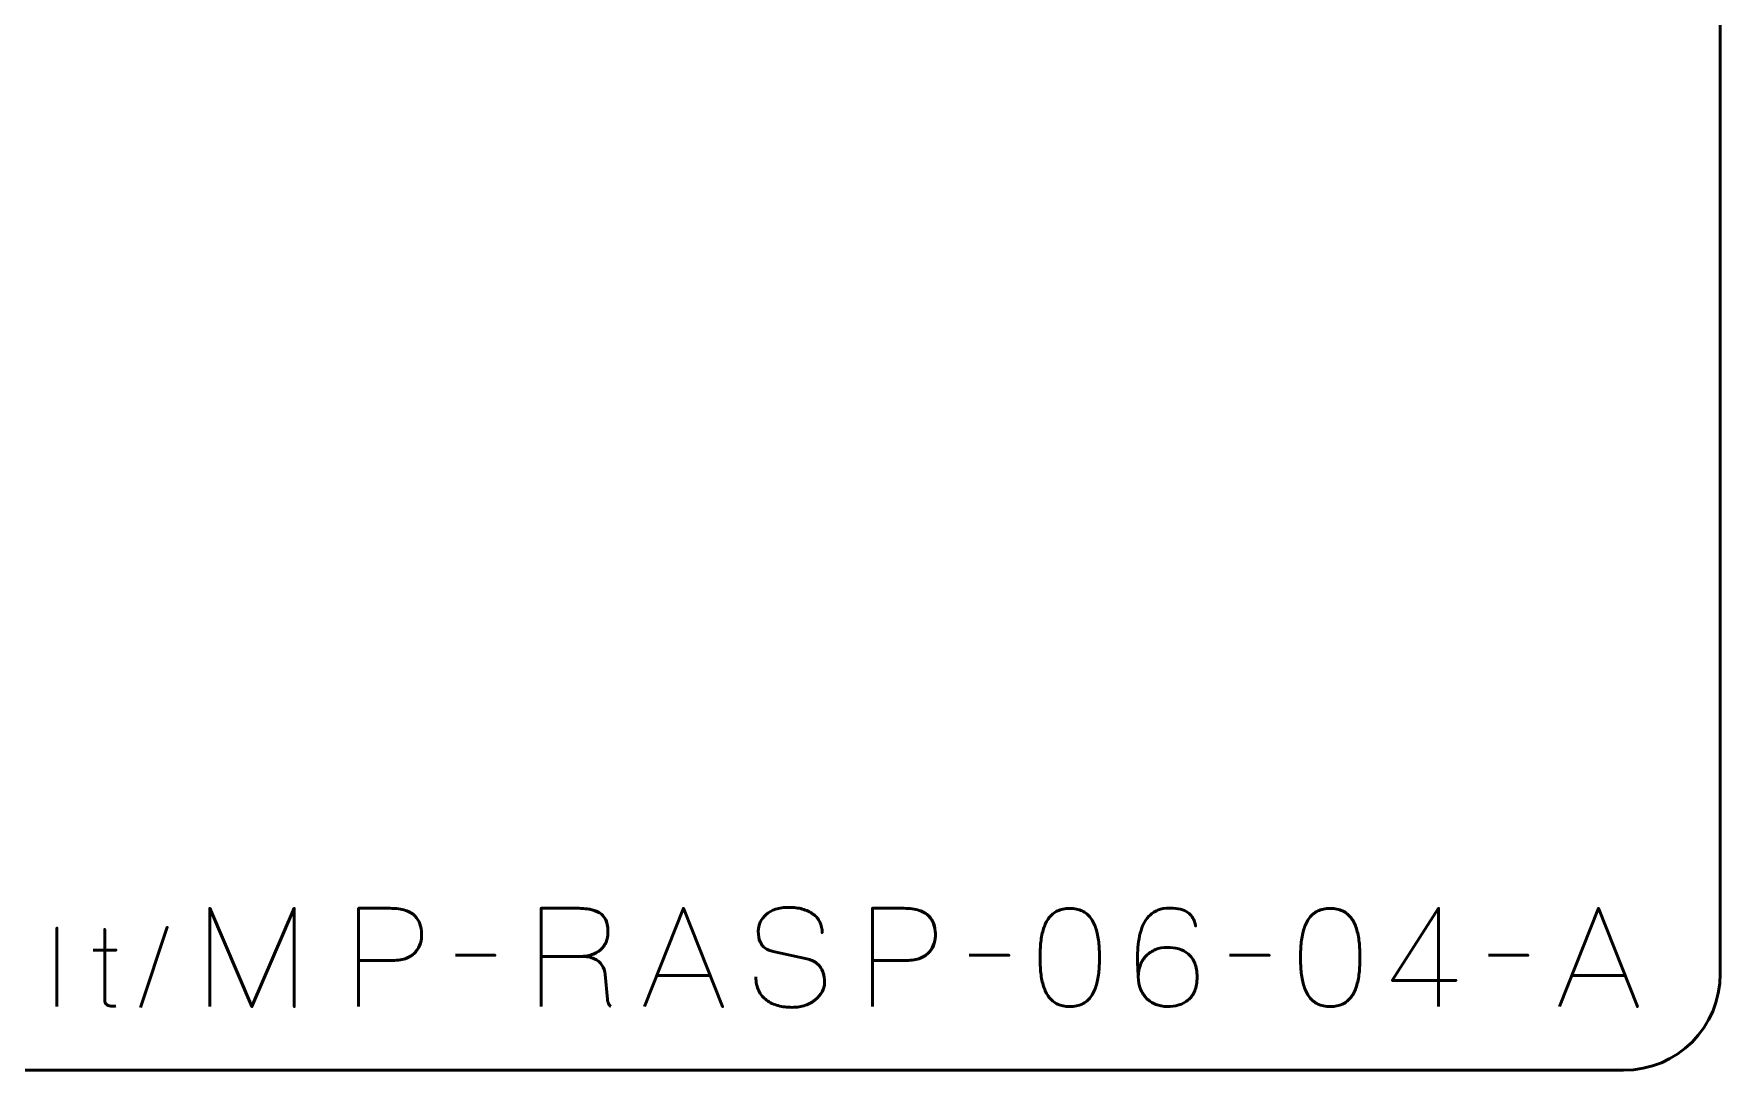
# Model space of a CAD drawing. Header units: centimetres. Extents: x -21 to 0, y -29.7 to 0.
# Drawn here: x -8.73 to 0, y -29.7 to -24.33 of the extents above; entities that cross this region are included whole.
import ezdxf

# ---------------------------------------------------------------- set-up
doc = ezdxf.new("R2010")
doc.units = ezdxf.units.CM
doc.header["$MEASUREMENT"] = 0
doc.layers.add('Layer 1', color=7, linetype='Continuous')

msp = doc.modelspace()

# ---------------------------------------------------------------- linework, layer by layer
at = {"layer": 'Layer 1', "color": 1, "lineweight": 53}
msp.add_open_spline([(-21.00003, -29.19995), (-21.00003, -29.19995), (-21.00003, -5.29992), (-21.00003, -5.29992), (-21.00003, -5.29992), (-21.00003, -5.21709), (-20.93286, -5.14992), (-20.85003, -5.14992), (-20.85003, -5.14992), (-20.7672, -5.14992), (-20.70003, -5.08275), (-20.70003, -4.99992), (-20.70003, -4.99992), (-20.70003, -4.91709), (-20.7672, -4.84992), (-20.85003, -4.84992), (-20.85003, -4.84992), (-20.93286, -4.84992), (-21.00003, -4.78275), (-21.00003, -4.69992), (-21.00003, -4.69992), (-21.00003, -4.61709), (-20.93286, -4.54992), (-20.85003, -4.54992), (-20.85003, -4.54992), (-20.7672, -4.54992), (-20.70003, -4.48275), (-20.70003, -4.39992), (-20.70003, -4.39992), (-20.70003, -4.31709), (-20.7672, -4.24992), (-20.85003, -4.24992), (-20.85003, -4.24992), (-20.93286, -4.24992), (-21.00003, -4.18275), (-21.00003, -4.09992), (-21.00003, -4.09992), (-21.00003, -4.01709), (-20.93286, -3.94992), (-20.85003, -3.94992), (-20.85003, -3.94992), (-20.7672, -3.94992), (-20.70003, -3.88275), (-20.70003, -3.79992), (-20.70003, -3.79992), (-20.70003, -3.71709), (-20.7672, -3.64992), (-20.85003, -3.64992), (-20.85003, -3.64992), (-20.93286, -3.64992), (-21.00003, -3.58275), (-21.00003, -3.49992), (-21.00003, -3.49992), (-21.00003, -3.41709), (-20.93286, -3.34992), (-20.85003, -3.34992), (-20.85003, -3.34992), (-20.7672, -3.34992), (-20.70003, -3.28275), (-20.70003, -3.19992), (-20.70003, -3.19992), (-20.70003, -3.11709), (-20.7672, -3.04992), (-20.85003, -3.04992), (-20.85003, -3.04992), (-20.93286, -3.04992), (-21.00003, -2.98275), (-21.00003, -2.89992), (-21.00003, -2.89992), (-21.00003, -2.81709), (-20.93286, -2.74992), (-20.85003, -2.74992), (-20.85003, -2.74992), (-20.7672, -2.74992), (-20.70003, -2.68275), (-20.70003, -2.59992), (-20.70003, -2.59992), (-20.70003, -2.51709), (-20.7672, -2.44992), (-20.85003, -2.44992), (-20.85003, -2.44992), (-20.93286, -2.44992), (-21.00003, -2.38275), (-21.00003, -2.29992), (-21.00003, -2.29992), (-21.00003, -2.21709), (-20.93286, -2.14992), (-20.85003, -2.14992), (-20.85003, -2.14992), (-20.7672, -2.14992), (-20.70003, -2.08275), (-20.70003, -1.99992), (-20.70003, -1.99992), (-20.70003, -1.91709), (-20.7672, -1.84992), (-20.85003, -1.84992), (-20.85003, -1.84992), (-20.93286, -1.84992), (-21.00003, -1.78275), (-21.00003, -1.69992), (-21.00003, -1.69992), (-21.00003, -1.61709), (-20.93286, -1.54992), (-20.85003, -1.54992), (-20.85003, -1.54992), (-20.7672, -1.54992), (-20.70003, -1.48275), (-20.70003, -1.39992), (-20.70003, -1.39992), (-20.70003, -1.31709), (-20.7672, -1.24992), (-20.85003, -1.24992), (-20.85003, -1.24992), (-20.93286, -1.24992), (-21.00003, -1.18275), (-21.00003, -1.09992), (-21.00003, -1.09992), (-21.00003, -1.09992), (-21.00003, -0.49992), (-21.00003, -0.49992), (-21.00003, -0.49992), (-21.00003, -0.22295), (-20.77694, 0.00004), (-20.49994, 0.00004), (-20.49994, 0.00004), (-20.49994, 0.00004), (-0.50008, 0.00004), (-0.50008, 0.00004), (-0.50008, 0.00004), (-0.22294, 0.00004), (0.00002, -0.22295), (0.00002, -0.49992), (0.00002, -0.49992), (0.00002, -0.49992), (0.00002, -29.19995), (0.00002, -29.19995), (0.00002, -29.19995), (0.00002, -29.47695), (-0.22294, -29.70004), (-0.50008, -29.70004), (-0.50008, -29.70004), (-0.50008, -29.70004), (-20.49994, -29.70004), (-20.49994, -29.70004), (-20.49994, -29.70004), (-20.77694, -29.70004), (-21.00003, -29.47695), (-21.00003, -29.19995)], degree=3, knots=[0, 0, 0, 0, 0.027027, 0.027027, 0.027027, 0.027027, 0.0540541, 0.0540541, 0.0540541, 0.0540541, 0.0810811, 0.0810811, 0.0810811, 0.0810811, 0.1081081, 0.1081081, 0.1081081, 0.1081081, 0.1351351, 0.1351351, 0.1351351, 0.1351351, 0.1621622, 0.1621622, 0.1621622, 0.1621622, 0.1891892, 0.1891892, 0.1891892, 0.1891892, 0.2162162, 0.2162162, 0.2162162, 0.2162162, 0.2432432, 0.2432432, 0.2432432, 0.2432432, 0.2702703, 0.2702703, 0.2702703, 0.2702703, 0.2972973, 0.2972973, 0.2972973, 0.2972973, 0.3243243, 0.3243243, 0.3243243, 0.3243243, 0.3513514, 0.3513514, 0.3513514, 0.3513514, 0.3783784, 0.3783784, 0.3783784, 0.3783784, 0.4054054, 0.4054054, 0.4054054, 0.4054054, 0.4324324, 0.4324324, 0.4324324, 0.4324324, 0.4594595, 0.4594595, 0.4594595, 0.4594595, 0.4864865, 0.4864865, 0.4864865, 0.4864865, 0.5135135, 0.5135135, 0.5135135, 0.5135135, 0.5405405, 0.5405405, 0.5405405, 0.5405405, 0.5675676, 0.5675676, 0.5675676, 0.5675676, 0.5945946, 0.5945946, 0.5945946, 0.5945946, 0.6216216, 0.6216216, 0.6216216, 0.6216216, 0.6486486, 0.6486486, 0.6486486, 0.6486486, 0.6756757, 0.6756757, 0.6756757, 0.6756757, 0.7027027, 0.7027027, 0.7027027, 0.7027027, 0.7297297, 0.7297297, 0.7297297, 0.7297297, 0.7567568, 0.7567568, 0.7567568, 0.7567568, 0.7837838, 0.7837838, 0.7837838, 0.7837838, 0.8108108, 0.8108108, 0.8108108, 0.8108108, 0.8378378, 0.8378378, 0.8378378, 0.8378378, 0.8648649, 0.8648649, 0.8648649, 0.8648649, 0.8918919, 0.8918919, 0.8918919, 0.8918919, 0.9189189, 0.9189189, 0.9189189, 0.9189189, 0.9459459, 0.9459459, 0.9459459, 0.9459459, 0.972973, 0.972973, 0.972973, 0.972973, 1, 1, 1, 1], dxfattribs=at)
at = {"layer": 'Layer 1', "color": 5, "lineweight": 53}
for points, knots in [([(-7.81927, -29.36992), (-7.81927, -29.36992), (-7.81927, -28.86121), (-7.81927, -28.86121), (-7.81927, -28.86121), (-7.81927, -28.86121), (-7.60055, -29.36992), (-7.60055, -29.36992), (-7.60055, -29.36992), (-7.60055, -29.36992), (-7.38112, -28.86121), (-7.38112, -28.86121), (-7.38112, -28.86121), (-7.38112, -28.86121), (-7.38112, -29.36992), (-7.38112, -29.36992), (-7.38112, -29.36992), (-7.38112, -29.36992), (-7.38112, -28.86121), (-7.38112, -28.86121), (-7.38112, -28.86121), (-7.38112, -28.86121), (-7.60055, -29.36992), (-7.60055, -29.36992), (-7.60055, -29.36992), (-7.60055, -29.36992), (-7.81927, -28.86121), (-7.81927, -28.86121), (-7.81927, -28.86121), (-7.81927, -28.86121), (-7.81927, -29.36992), (-7.81927, -29.36992)], [0, 0, 0, 0, 0.125, 0.125, 0.125, 0.125, 0.25, 0.25, 0.25, 0.25, 0.375, 0.375, 0.375, 0.375, 0.5, 0.5, 0.5, 0.5, 0.625, 0.625, 0.625, 0.625, 0.75, 0.75, 0.75, 0.75, 0.875, 0.875, 0.875, 0.875, 1, 1, 1, 1]), ([(-7.04809, -29.36992), (-7.04809, -29.36992), (-7.04809, -28.86121), (-7.04809, -28.86121), (-7.04809, -28.86121), (-7.04809, -28.86121), (-6.88581, -28.86121), (-6.88581, -28.86121), (-6.88581, -28.86121), (-6.85335, -28.86133), (-6.82666, -28.86497), (-6.80561, -28.87203), (-6.80561, -28.87203), (-6.78468, -28.87897), (-6.76822, -28.88861), (-6.75634, -28.90084), (-6.75634, -28.90084), (-6.74446, -28.91295), (-6.736, -28.92683), (-6.73082, -28.94247), (-6.73082, -28.94247), (-6.72577, -28.95811), (-6.72283, -28.97445), (-6.72212, -28.99174), (-6.72212, -28.99174), (-6.7213, -29.00903), (-6.7233, -29.02596), (-6.728, -29.04242), (-6.728, -29.04242), (-6.73282, -29.05889), (-6.74094, -29.07382), (-6.75258, -29.08723), (-6.75258, -29.08723), (-6.7641, -29.10063), (-6.77974, -29.11133), (-6.79938, -29.11921), (-6.79938, -29.11921), (-6.81902, -29.12721), (-6.84336, -29.13121), (-6.8724, -29.13144), (-6.8724, -29.13144), (-6.8724, -29.13144), (-7.04809, -29.13144), (-7.04809, -29.13144), (-7.04809, -29.13144), (-7.04809, -29.13144), (-6.8724, -29.13144), (-6.8724, -29.13144), (-6.8724, -29.13144), (-6.84395, -29.13121), (-6.81984, -29.12721), (-6.80032, -29.11921), (-6.80032, -29.11921), (-6.78068, -29.11133), (-6.76504, -29.10063), (-6.75328, -29.08723), (-6.75328, -29.08723), (-6.74164, -29.07382), (-6.73329, -29.05889), (-6.72835, -29.04242), (-6.72835, -29.04242), (-6.72341, -29.02596), (-6.7213, -29.00903), (-6.72212, -28.99174), (-6.72212, -28.99174), (-6.72283, -28.97445), (-6.72577, -28.95811), (-6.73106, -28.94247), (-6.73106, -28.94247), (-6.73623, -28.92683), (-6.74493, -28.91295), (-6.75681, -28.90084), (-6.75681, -28.90084), (-6.7688, -28.88861), (-6.78527, -28.87897), (-6.8062, -28.87203), (-6.8062, -28.87203), (-6.82725, -28.86497), (-6.85371, -28.86133), (-6.88581, -28.86121), (-6.88581, -28.86121), (-6.88581, -28.86121), (-7.04809, -28.86121), (-7.04809, -28.86121), (-7.04809, -28.86121), (-7.04809, -28.86121), (-7.04809, -29.36992), (-7.04809, -29.36992)], [0, 0, 0, 0, 0.0454545, 0.0454545, 0.0454545, 0.0454545, 0.0909091, 0.0909091, 0.0909091, 0.0909091, 0.1363636, 0.1363636, 0.1363636, 0.1363636, 0.1818182, 0.1818182, 0.1818182, 0.1818182, 0.2272727, 0.2272727, 0.2272727, 0.2272727, 0.2727273, 0.2727273, 0.2727273, 0.2727273, 0.3181818, 0.3181818, 0.3181818, 0.3181818, 0.3636364, 0.3636364, 0.3636364, 0.3636364, 0.4090909, 0.4090909, 0.4090909, 0.4090909, 0.4545455, 0.4545455, 0.4545455, 0.4545455, 0.5, 0.5, 0.5, 0.5, 0.5454545, 0.5454545, 0.5454545, 0.5454545, 0.5909091, 0.5909091, 0.5909091, 0.5909091, 0.6363636, 0.6363636, 0.6363636, 0.6363636, 0.6818182, 0.6818182, 0.6818182, 0.6818182, 0.7272727, 0.7272727, 0.7272727, 0.7272727, 0.7727273, 0.7727273, 0.7727273, 0.7727273, 0.8181818, 0.8181818, 0.8181818, 0.8181818, 0.8636364, 0.8636364, 0.8636364, 0.8636364, 0.9090909, 0.9090909, 0.9090909, 0.9090909, 0.9545455, 0.9545455, 0.9545455, 0.9545455, 1, 1, 1, 1]), ([(-6.10405, -29.36992), (-6.10405, -29.36992), (-6.10405, -28.86121), (-6.10405, -28.86121), (-6.10405, -28.86121), (-6.10405, -28.86121), (-5.91849, -28.86121), (-5.91849, -28.86121), (-5.91849, -28.86121), (-5.89262, -28.86121), (-5.87051, -28.86298), (-5.85228, -28.86639), (-5.85228, -28.86639), (-5.83394, -28.8698), (-5.81877, -28.87473), (-5.80677, -28.8812), (-5.80677, -28.8812), (-5.79478, -28.88767), (-5.78537, -28.89555), (-5.77843, -28.90484), (-5.77843, -28.90484), (-5.77138, -28.91401), (-5.76644, -28.92448), (-5.76326, -28.93612), (-5.76326, -28.93612), (-5.76009, -28.94776), (-5.75821, -28.96034), (-5.75762, -28.9741), (-5.75762, -28.9741), (-5.7568, -28.99139), (-5.75868, -29.00809), (-5.76315, -29.0242), (-5.76315, -29.0242), (-5.76773, -29.04042), (-5.77561, -29.05489), (-5.78678, -29.06782), (-5.78678, -29.06782), (-5.79807, -29.08076), (-5.81324, -29.09099), (-5.83253, -29.09863), (-5.83253, -29.09863), (-5.85181, -29.10616), (-5.87568, -29.11016), (-5.90438, -29.11027), (-5.90438, -29.11027), (-5.90438, -29.11027), (-6.10405, -29.11027), (-6.10405, -29.11027), (-6.10405, -29.11027), (-6.10405, -29.11027), (-5.90438, -29.11027), (-5.90438, -29.11027), (-5.90438, -29.11027), (-5.87627, -29.11016), (-5.85263, -29.10616), (-5.83347, -29.09863), (-5.83347, -29.09863), (-5.8143, -29.09099), (-5.79901, -29.08076), (-5.78761, -29.06782), (-5.78761, -29.06782), (-5.7762, -29.05489), (-5.7682, -29.04042), (-5.7635, -29.0242), (-5.7635, -29.0242), (-5.7588, -29.00809), (-5.7568, -28.99139), (-5.75762, -28.9741), (-5.75762, -28.9741), (-5.75832, -28.95693), (-5.76126, -28.94141), (-5.76644, -28.92753), (-5.76644, -28.92753), (-5.7715, -28.91378), (-5.77996, -28.9019), (-5.79172, -28.89202), (-5.79172, -28.89202), (-5.80348, -28.88214), (-5.81971, -28.8745), (-5.84029, -28.86921), (-5.84029, -28.86921), (-5.86087, -28.86392), (-5.88697, -28.86121), (-5.91849, -28.86121), (-5.91849, -28.86121), (-5.91849, -28.86121), (-6.10405, -28.86121), (-6.10405, -28.86121), (-6.10405, -28.86121), (-6.10405, -28.86121), (-6.10405, -29.36992), (-6.10405, -29.36992)], [0, 0, 0, 0, 0.0434783, 0.0434783, 0.0434783, 0.0434783, 0.0869565, 0.0869565, 0.0869565, 0.0869565, 0.1304348, 0.1304348, 0.1304348, 0.1304348, 0.173913, 0.173913, 0.173913, 0.173913, 0.2173913, 0.2173913, 0.2173913, 0.2173913, 0.2608696, 0.2608696, 0.2608696, 0.2608696, 0.3043478, 0.3043478, 0.3043478, 0.3043478, 0.3478261, 0.3478261, 0.3478261, 0.3478261, 0.3913043, 0.3913043, 0.3913043, 0.3913043, 0.4347826, 0.4347826, 0.4347826, 0.4347826, 0.4782609, 0.4782609, 0.4782609, 0.4782609, 0.5217391, 0.5217391, 0.5217391, 0.5217391, 0.5652174, 0.5652174, 0.5652174, 0.5652174, 0.6086957, 0.6086957, 0.6086957, 0.6086957, 0.6521739, 0.6521739, 0.6521739, 0.6521739, 0.6956522, 0.6956522, 0.6956522, 0.6956522, 0.7391304, 0.7391304, 0.7391304, 0.7391304, 0.7826087, 0.7826087, 0.7826087, 0.7826087, 0.826087, 0.826087, 0.826087, 0.826087, 0.8695652, 0.8695652, 0.8695652, 0.8695652, 0.9130435, 0.9130435, 0.9130435, 0.9130435, 0.9565217, 0.9565217, 0.9565217, 0.9565217, 1, 1, 1, 1]), ([(-5.56853, -29.36992), (-5.56853, -29.36992), (-5.36674, -28.86121), (-5.36674, -28.86121), (-5.36674, -28.86121), (-5.36674, -28.86121), (-5.16424, -29.36992), (-5.16424, -29.36992), (-5.16424, -29.36992), (-5.16424, -29.36992), (-5.36674, -28.86121), (-5.36674, -28.86121), (-5.36674, -28.86121), (-5.36674, -28.86121), (-5.56853, -29.36992), (-5.56853, -29.36992)], [0, 0, 0, 0, 0.25, 0.25, 0.25, 0.25, 0.5, 0.5, 0.5, 0.5, 0.75, 0.75, 0.75, 0.75, 1, 1, 1, 1]), ([(-4.99209, -29.21611), (-4.99185, -29.24421), (-4.98692, -29.26832), (-4.97704, -29.28843), (-4.97704, -29.28843), (-4.96728, -29.30842), (-4.95364, -29.32476), (-4.93647, -29.33746), (-4.93647, -29.33746), (-4.91918, -29.35005), (-4.89931, -29.35934), (-4.87685, -29.36533), (-4.87685, -29.36533), (-4.85451, -29.37121), (-4.83052, -29.37415), (-4.80512, -29.37415), (-4.80512, -29.37415), (-4.77948, -29.37404), (-4.75643, -29.37027), (-4.73585, -29.3631), (-4.73585, -29.3631), (-4.71539, -29.35593), (-4.69787, -29.34628), (-4.68317, -29.33417), (-4.68317, -29.33417), (-4.66859, -29.32206), (-4.6573, -29.30854), (-4.6493, -29.29348), (-4.6493, -29.29348), (-4.64131, -29.27843), (-4.63708, -29.26303), (-4.63649, -29.24715), (-4.63649, -29.24715), (-4.63578, -29.22634), (-4.63884, -29.20729), (-4.64554, -29.19012), (-4.64554, -29.19012), (-4.65224, -29.17295), (-4.66259, -29.1586), (-4.67659, -29.14685), (-4.67659, -29.14685), (-4.69046, -29.13509), (-4.70798, -29.12685), (-4.72892, -29.12227), (-4.72892, -29.12227), (-4.72892, -29.12227), (-4.90178, -29.08487), (-4.90178, -29.08487), (-4.90178, -29.08487), (-4.91801, -29.08146), (-4.932, -29.0757), (-4.94352, -29.06771), (-4.94352, -29.06771), (-4.95505, -29.05959), (-4.96398, -29.04842), (-4.9701, -29.03407), (-4.9701, -29.03407), (-4.97621, -29.01984), (-4.97939, -29.00174), (-4.97939, -28.97975), (-4.97939, -28.97975), (-4.97939, -28.96305), (-4.97598, -28.94729), (-4.96904, -28.93247), (-4.96904, -28.93247), (-4.96222, -28.91766), (-4.95211, -28.9046), (-4.93882, -28.89308), (-4.93882, -28.89308), (-4.92553, -28.88167), (-4.90907, -28.87274), (-4.88955, -28.86627), (-4.88955, -28.86627), (-4.86991, -28.85968), (-4.84745, -28.85639), (-4.82205, -28.85627), (-4.82205, -28.85627), (-4.79653, -28.85627), (-4.77313, -28.85921), (-4.75173, -28.86509), (-4.75173, -28.86509), (-4.73044, -28.87097), (-4.71198, -28.87944), (-4.69646, -28.89073), (-4.69646, -28.89073), (-4.68094, -28.90202), (-4.66894, -28.91589), (-4.66071, -28.93212), (-4.66071, -28.93212), (-4.65248, -28.94847), (-4.6486, -28.96716), (-4.64919, -28.98821), (-4.64919, -28.98821), (-4.6486, -28.96716), (-4.65248, -28.94847), (-4.66071, -28.93212), (-4.66071, -28.93212), (-4.66894, -28.91589), (-4.68094, -28.90202), (-4.69646, -28.89073), (-4.69646, -28.89073), (-4.71198, -28.87944), (-4.73044, -28.87097), (-4.75173, -28.86509), (-4.75173, -28.86509), (-4.77313, -28.85921), (-4.79653, -28.85627), (-4.82205, -28.85627), (-4.82205, -28.85627), (-4.84745, -28.85639), (-4.86991, -28.85968), (-4.88955, -28.86627), (-4.88955, -28.86627), (-4.90907, -28.87274), (-4.92553, -28.88167), (-4.93882, -28.89308), (-4.93882, -28.89308), (-4.95211, -28.9046), (-4.96222, -28.91766), (-4.96904, -28.93247), (-4.96904, -28.93247), (-4.97598, -28.94729), (-4.97939, -28.96305), (-4.97939, -28.97975), (-4.97939, -28.97975), (-4.97939, -29.00174), (-4.97633, -29.01984), (-4.97045, -29.03396), (-4.97045, -29.03396), (-4.96446, -29.04818), (-4.95564, -29.05924), (-4.94411, -29.06735), (-4.94411, -29.06735), (-4.93259, -29.07535), (-4.91848, -29.08123), (-4.90178, -29.08487), (-4.90178, -29.08487), (-4.90178, -29.08487), (-4.72892, -29.12227), (-4.72892, -29.12227), (-4.72892, -29.12227), (-4.70751, -29.12685), (-4.68987, -29.13509), (-4.676, -29.14685), (-4.676, -29.14685), (-4.66201, -29.1586), (-4.65177, -29.17295), (-4.64519, -29.19012), (-4.64519, -29.19012), (-4.63872, -29.20729), (-4.63578, -29.22634), (-4.63649, -29.24715), (-4.63649, -29.24715), (-4.63708, -29.26303), (-4.64131, -29.27843), (-4.6493, -29.29348), (-4.6493, -29.29348), (-4.6573, -29.30854), (-4.66859, -29.32206), (-4.68317, -29.33417), (-4.68317, -29.33417), (-4.69787, -29.34628), (-4.71539, -29.35593), (-4.73585, -29.3631), (-4.73585, -29.3631), (-4.75643, -29.37027), (-4.77948, -29.37404), (-4.80512, -29.37415), (-4.80512, -29.37415), (-4.83052, -29.37415), (-4.85451, -29.37121), (-4.87685, -29.36533), (-4.87685, -29.36533), (-4.89931, -29.35934), (-4.91918, -29.35005), (-4.93647, -29.33746), (-4.93647, -29.33746), (-4.95364, -29.32476), (-4.96728, -29.30842), (-4.97704, -29.28843), (-4.97704, -29.28843), (-4.98692, -29.26832), (-4.99185, -29.24421), (-4.99209, -29.21611)], [0, 0, 0, 0, 0.0217391, 0.0217391, 0.0217391, 0.0217391, 0.0434783, 0.0434783, 0.0434783, 0.0434783, 0.0652174, 0.0652174, 0.0652174, 0.0652174, 0.0869565, 0.0869565, 0.0869565, 0.0869565, 0.1086957, 0.1086957, 0.1086957, 0.1086957, 0.1304348, 0.1304348, 0.1304348, 0.1304348, 0.1521739, 0.1521739, 0.1521739, 0.1521739, 0.173913, 0.173913, 0.173913, 0.173913, 0.1956522, 0.1956522, 0.1956522, 0.1956522, 0.2173913, 0.2173913, 0.2173913, 0.2173913, 0.2391304, 0.2391304, 0.2391304, 0.2391304, 0.2608696, 0.2608696, 0.2608696, 0.2608696, 0.2826087, 0.2826087, 0.2826087, 0.2826087, 0.3043478, 0.3043478, 0.3043478, 0.3043478, 0.326087, 0.326087, 0.326087, 0.326087, 0.3478261, 0.3478261, 0.3478261, 0.3478261, 0.3695652, 0.3695652, 0.3695652, 0.3695652, 0.3913043, 0.3913043, 0.3913043, 0.3913043, 0.4130435, 0.4130435, 0.4130435, 0.4130435, 0.4347826, 0.4347826, 0.4347826, 0.4347826, 0.4565217, 0.4565217, 0.4565217, 0.4565217, 0.4782609, 0.4782609, 0.4782609, 0.4782609, 0.5, 0.5, 0.5, 0.5, 0.5217391, 0.5217391, 0.5217391, 0.5217391, 0.5434783, 0.5434783, 0.5434783, 0.5434783, 0.5652174, 0.5652174, 0.5652174, 0.5652174, 0.5869565, 0.5869565, 0.5869565, 0.5869565, 0.6086957, 0.6086957, 0.6086957, 0.6086957, 0.6304348, 0.6304348, 0.6304348, 0.6304348, 0.6521739, 0.6521739, 0.6521739, 0.6521739, 0.673913, 0.673913, 0.673913, 0.673913, 0.6956522, 0.6956522, 0.6956522, 0.6956522, 0.7173913, 0.7173913, 0.7173913, 0.7173913, 0.7391304, 0.7391304, 0.7391304, 0.7391304, 0.7608696, 0.7608696, 0.7608696, 0.7608696, 0.7826087, 0.7826087, 0.7826087, 0.7826087, 0.8043478, 0.8043478, 0.8043478, 0.8043478, 0.826087, 0.826087, 0.826087, 0.826087, 0.8478261, 0.8478261, 0.8478261, 0.8478261, 0.8695652, 0.8695652, 0.8695652, 0.8695652, 0.8913043, 0.8913043, 0.8913043, 0.8913043, 0.9130435, 0.9130435, 0.9130435, 0.9130435, 0.9347826, 0.9347826, 0.9347826, 0.9347826, 0.9565217, 0.9565217, 0.9565217, 0.9565217, 0.9782609, 0.9782609, 0.9782609, 0.9782609, 1, 1, 1, 1]), ([(-4.38884, -29.36992), (-4.38884, -29.36992), (-4.38884, -28.86121), (-4.38884, -28.86121), (-4.38884, -28.86121), (-4.38884, -28.86121), (-4.22656, -28.86121), (-4.22656, -28.86121), (-4.22656, -28.86121), (-4.1941, -28.86133), (-4.16741, -28.86497), (-4.14636, -28.87203), (-4.14636, -28.87203), (-4.12543, -28.87897), (-4.10897, -28.88861), (-4.09709, -28.90084), (-4.09709, -28.90084), (-4.08521, -28.91295), (-4.07675, -28.92683), (-4.07157, -28.94247), (-4.07157, -28.94247), (-4.06652, -28.95811), (-4.06358, -28.97445), (-4.06287, -28.99174), (-4.06287, -28.99174), (-4.06205, -29.00903), (-4.06405, -29.02596), (-4.06875, -29.04242), (-4.06875, -29.04242), (-4.07357, -29.05889), (-4.08169, -29.07382), (-4.09333, -29.08723), (-4.09333, -29.08723), (-4.10485, -29.10063), (-4.12049, -29.11133), (-4.14013, -29.11921), (-4.14013, -29.11921), (-4.15977, -29.12721), (-4.18411, -29.13121), (-4.21315, -29.13144), (-4.21315, -29.13144), (-4.21315, -29.13144), (-4.38884, -29.13144), (-4.38884, -29.13144), (-4.38884, -29.13144), (-4.38884, -29.13144), (-4.21315, -29.13144), (-4.21315, -29.13144), (-4.21315, -29.13144), (-4.1847, -29.13121), (-4.16059, -29.12721), (-4.14107, -29.11921), (-4.14107, -29.11921), (-4.12143, -29.11133), (-4.10579, -29.10063), (-4.09403, -29.08723), (-4.09403, -29.08723), (-4.08239, -29.07382), (-4.07404, -29.05889), (-4.0691, -29.04242), (-4.0691, -29.04242), (-4.06416, -29.02596), (-4.06205, -29.00903), (-4.06287, -28.99174), (-4.06287, -28.99174), (-4.06358, -28.97445), (-4.06652, -28.95811), (-4.07181, -28.94247), (-4.07181, -28.94247), (-4.07698, -28.92683), (-4.08568, -28.91295), (-4.09756, -28.90084), (-4.09756, -28.90084), (-4.10955, -28.88861), (-4.12602, -28.87897), (-4.14695, -28.87203), (-4.14695, -28.87203), (-4.168, -28.86497), (-4.19446, -28.86133), (-4.22656, -28.86121), (-4.22656, -28.86121), (-4.22656, -28.86121), (-4.38884, -28.86121), (-4.38884, -28.86121), (-4.38884, -28.86121), (-4.38884, -28.86121), (-4.38884, -29.36992), (-4.38884, -29.36992)], [0, 0, 0, 0, 0.0454545, 0.0454545, 0.0454545, 0.0454545, 0.0909091, 0.0909091, 0.0909091, 0.0909091, 0.1363636, 0.1363636, 0.1363636, 0.1363636, 0.1818182, 0.1818182, 0.1818182, 0.1818182, 0.2272727, 0.2272727, 0.2272727, 0.2272727, 0.2727273, 0.2727273, 0.2727273, 0.2727273, 0.3181818, 0.3181818, 0.3181818, 0.3181818, 0.3636364, 0.3636364, 0.3636364, 0.3636364, 0.4090909, 0.4090909, 0.4090909, 0.4090909, 0.4545455, 0.4545455, 0.4545455, 0.4545455, 0.5, 0.5, 0.5, 0.5, 0.5454545, 0.5454545, 0.5454545, 0.5454545, 0.5909091, 0.5909091, 0.5909091, 0.5909091, 0.6363636, 0.6363636, 0.6363636, 0.6363636, 0.6818182, 0.6818182, 0.6818182, 0.6818182, 0.7272727, 0.7272727, 0.7272727, 0.7272727, 0.7727273, 0.7727273, 0.7727273, 0.7727273, 0.8181818, 0.8181818, 0.8181818, 0.8181818, 0.8636364, 0.8636364, 0.8636364, 0.8636364, 0.9090909, 0.9090909, 0.9090909, 0.9090909, 0.9545455, 0.9545455, 0.9545455, 0.9545455, 1, 1, 1, 1]), ([(-3.36719, -29.36992), (-3.34249, -29.3698), (-3.32121, -29.36545), (-3.30345, -29.35698), (-3.30345, -29.35698), (-3.28581, -29.34852), (-3.27111, -29.33641), (-3.25935, -29.321), (-3.25935, -29.321), (-3.24771, -29.30548), (-3.23854, -29.28713), (-3.23172, -29.26597), (-3.23172, -29.26597), (-3.22502, -29.2448), (-3.2202, -29.22163), (-3.21749, -29.19623), (-3.21749, -29.19623), (-3.21467, -29.17083), (-3.21326, -29.14414), (-3.21338, -29.11592), (-3.21338, -29.11592), (-3.21326, -29.08781), (-3.21467, -29.06112), (-3.21749, -29.03584), (-3.21749, -29.03584), (-3.2202, -29.01055), (-3.22502, -28.98727), (-3.23172, -28.9661), (-3.23172, -28.9661), (-3.23854, -28.94506), (-3.24771, -28.92671), (-3.25935, -28.91107), (-3.25935, -28.91107), (-3.27111, -28.89555), (-3.28581, -28.88344), (-3.30345, -28.87497), (-3.30345, -28.87497), (-3.32121, -28.86639), (-3.34249, -28.86203), (-3.36719, -28.86192), (-3.36719, -28.86192), (-3.39188, -28.86203), (-3.41317, -28.86639), (-3.43092, -28.87497), (-3.43092, -28.87497), (-3.44856, -28.88344), (-3.46326, -28.89555), (-3.47502, -28.91107), (-3.47502, -28.91107), (-3.48666, -28.92671), (-3.49583, -28.94506), (-3.50265, -28.9661), (-3.50265, -28.9661), (-3.50936, -28.98727), (-3.51418, -29.01055), (-3.51688, -29.03584), (-3.51688, -29.03584), (-3.51971, -29.06112), (-3.52112, -29.08781), (-3.521, -29.11592), (-3.521, -29.11592), (-3.52112, -29.14414), (-3.51971, -29.17083), (-3.51688, -29.19623), (-3.51688, -29.19623), (-3.51418, -29.22163), (-3.50936, -29.2448), (-3.50265, -29.26597), (-3.50265, -29.26597), (-3.49583, -29.28713), (-3.48666, -29.30548), (-3.47502, -29.321), (-3.47502, -29.321), (-3.46326, -29.33641), (-3.44856, -29.34852), (-3.43092, -29.35698), (-3.43092, -29.35698), (-3.41317, -29.36545), (-3.39188, -29.3698), (-3.36719, -29.36992)], [0, 0, 0, 0, 0.05, 0.05, 0.05, 0.05, 0.1, 0.1, 0.1, 0.1, 0.15, 0.15, 0.15, 0.15, 0.2, 0.2, 0.2, 0.2, 0.25, 0.25, 0.25, 0.25, 0.3, 0.3, 0.3, 0.3, 0.35, 0.35, 0.35, 0.35, 0.4, 0.4, 0.4, 0.4, 0.45, 0.45, 0.45, 0.45, 0.5, 0.5, 0.5, 0.5, 0.55, 0.55, 0.55, 0.55, 0.6, 0.6, 0.6, 0.6, 0.65, 0.65, 0.65, 0.65, 0.7, 0.7, 0.7, 0.7, 0.75, 0.75, 0.75, 0.75, 0.8, 0.8, 0.8, 0.8, 0.85, 0.85, 0.85, 0.85, 0.9, 0.9, 0.9, 0.9, 0.95, 0.95, 0.95, 0.95, 1, 1, 1, 1]), ([(-3.36719, -29.36992), (-3.34249, -29.3698), (-3.32121, -29.36545), (-3.30345, -29.35698), (-3.30345, -29.35698), (-3.28581, -29.34852), (-3.27111, -29.33641), (-3.25935, -29.321), (-3.25935, -29.321), (-3.24771, -29.30548), (-3.23854, -29.28713), (-3.23172, -29.26597), (-3.23172, -29.26597), (-3.22502, -29.2448), (-3.2202, -29.22163), (-3.21749, -29.19623), (-3.21749, -29.19623), (-3.21467, -29.17083), (-3.21326, -29.14414), (-3.21338, -29.11592), (-3.21338, -29.11592), (-3.21326, -29.08781), (-3.21467, -29.06112), (-3.21749, -29.03584), (-3.21749, -29.03584), (-3.2202, -29.01055), (-3.22502, -28.98727), (-3.23172, -28.9661), (-3.23172, -28.9661), (-3.23854, -28.94506), (-3.24771, -28.92671), (-3.25935, -28.91107), (-3.25935, -28.91107), (-3.27111, -28.89555), (-3.28581, -28.88344), (-3.30345, -28.87497), (-3.30345, -28.87497), (-3.32121, -28.86639), (-3.34249, -28.86203), (-3.36719, -28.86192), (-3.36719, -28.86192), (-3.39188, -28.86203), (-3.41317, -28.86639), (-3.43092, -28.87497), (-3.43092, -28.87497), (-3.44856, -28.88344), (-3.46326, -28.89555), (-3.47502, -28.91107), (-3.47502, -28.91107), (-3.48666, -28.92671), (-3.49583, -28.94506), (-3.50265, -28.9661), (-3.50265, -28.9661), (-3.50936, -28.98727), (-3.51418, -29.01055), (-3.51688, -29.03584), (-3.51688, -29.03584), (-3.51971, -29.06112), (-3.52112, -29.08781), (-3.521, -29.11592), (-3.521, -29.11592), (-3.52112, -29.14414), (-3.51971, -29.17083), (-3.51688, -29.19623), (-3.51688, -29.19623), (-3.51418, -29.22163), (-3.50936, -29.2448), (-3.50265, -29.26597), (-3.50265, -29.26597), (-3.49583, -29.28713), (-3.48666, -29.30548), (-3.47502, -29.321), (-3.47502, -29.321), (-3.46326, -29.33641), (-3.44856, -29.34852), (-3.43092, -29.35698), (-3.43092, -29.35698), (-3.41317, -29.36545), (-3.39188, -29.3698), (-3.36719, -29.36992)], [0, 0, 0, 0, 0.05, 0.05, 0.05, 0.05, 0.1, 0.1, 0.1, 0.1, 0.15, 0.15, 0.15, 0.15, 0.2, 0.2, 0.2, 0.2, 0.25, 0.25, 0.25, 0.25, 0.3, 0.3, 0.3, 0.3, 0.35, 0.35, 0.35, 0.35, 0.4, 0.4, 0.4, 0.4, 0.45, 0.45, 0.45, 0.45, 0.5, 0.5, 0.5, 0.5, 0.55, 0.55, 0.55, 0.55, 0.6, 0.6, 0.6, 0.6, 0.65, 0.65, 0.65, 0.65, 0.7, 0.7, 0.7, 0.7, 0.75, 0.75, 0.75, 0.75, 0.8, 0.8, 0.8, 0.8, 0.85, 0.85, 0.85, 0.85, 0.9, 0.9, 0.9, 0.9, 0.95, 0.95, 0.95, 0.95, 1, 1, 1, 1]), ([(-3.013, -29.21681), (-3.01288, -29.19377), (-3.00912, -29.17295), (-3.00159, -29.15414), (-3.00159, -29.15414), (-2.99418, -29.13544), (-2.98372, -29.11933), (-2.97019, -29.10581), (-2.97019, -29.10581), (-2.95679, -29.0924), (-2.94091, -29.08205), (-2.9228, -29.07476), (-2.9228, -29.07476), (-2.90469, -29.06747), (-2.88482, -29.06382), (-2.86342, -29.06371), (-2.86342, -29.06371), (-2.8419, -29.06359), (-2.82179, -29.06629), (-2.80309, -29.0717), (-2.80309, -29.0717), (-2.7844, -29.077), (-2.76805, -29.0857), (-2.75382, -29.09769), (-2.75382, -29.09769), (-2.73959, -29.10957), (-2.72842, -29.12533), (-2.72043, -29.14496), (-2.72043, -29.14496), (-2.71243, -29.1646), (-2.70831, -29.18847), (-2.7082, -29.21681), (-2.7082, -29.21681), (-2.70831, -29.24515), (-2.71243, -29.26902), (-2.72043, -29.28866), (-2.72043, -29.28866), (-2.72842, -29.3083), (-2.73959, -29.32406), (-2.75382, -29.33594), (-2.75382, -29.33594), (-2.76805, -29.34793), (-2.7844, -29.35663), (-2.80309, -29.36192), (-2.80309, -29.36192), (-2.82179, -29.36733), (-2.8419, -29.37004), (-2.86342, -29.36992), (-2.86342, -29.36992), (-2.88482, -29.3698), (-2.90446, -29.36616), (-2.92245, -29.35887), (-2.92245, -29.35887), (-2.94033, -29.35158), (-2.95585, -29.34123), (-2.96914, -29.3277), (-2.96914, -29.3277), (-2.98242, -29.3143), (-2.99289, -29.29819), (-3.00042, -29.27937), (-3.00042, -29.27937), (-3.00806, -29.26068), (-3.01218, -29.23986), (-3.013, -29.21681), (-3.013, -29.21681), (-3.01347, -29.20517), (-3.01406, -29.1913), (-3.01488, -29.17519), (-3.01488, -29.17519), (-3.0157, -29.15896), (-3.01617, -29.14132), (-3.01629, -29.12239), (-3.01629, -29.12239), (-3.01641, -29.10334), (-3.01582, -29.0837), (-3.01429, -29.06359), (-3.01429, -29.06359), (-3.01288, -29.04336), (-3.01006, -29.02349), (-3.00594, -29.00385), (-3.00594, -29.00385), (-3.00183, -28.98433), (-2.99595, -28.96587), (-2.98819, -28.94858), (-2.98819, -28.94858), (-2.98042, -28.9313), (-2.97043, -28.91601), (-2.95808, -28.90272), (-2.95808, -28.90272), (-2.94562, -28.88943), (-2.93045, -28.87897), (-2.91246, -28.87132), (-2.91246, -28.87132), (-2.89446, -28.8638), (-2.87318, -28.85992), (-2.8486, -28.8598), (-2.8486, -28.8598), (-2.8272, -28.85992), (-2.80909, -28.86203), (-2.79404, -28.86615), (-2.79404, -28.86615), (-2.77899, -28.87027), (-2.76664, -28.87579), (-2.75676, -28.88261), (-2.75676, -28.88261), (-2.747, -28.88955), (-2.73924, -28.89708), (-2.7336, -28.90543), (-2.7336, -28.90543), (-2.72795, -28.91366), (-2.72372, -28.92201), (-2.72113, -28.93036), (-2.72113, -28.93036), (-2.71843, -28.93871), (-2.71666, -28.94647), (-2.71596, -28.95364), (-2.71596, -28.95364), (-2.71666, -28.94647), (-2.71843, -28.93871), (-2.72113, -28.93036), (-2.72113, -28.93036), (-2.72372, -28.92201), (-2.72795, -28.91366), (-2.7336, -28.90543), (-2.7336, -28.90543), (-2.73924, -28.89708), (-2.747, -28.88955), (-2.75676, -28.88261), (-2.75676, -28.88261), (-2.76664, -28.87579), (-2.77899, -28.87027), (-2.79404, -28.86615), (-2.79404, -28.86615), (-2.80909, -28.86203), (-2.8272, -28.85992), (-2.8486, -28.8598), (-2.8486, -28.8598), (-2.87318, -28.85992), (-2.89446, -28.8638), (-2.91246, -28.87132), (-2.91246, -28.87132), (-2.93045, -28.87897), (-2.94562, -28.88943), (-2.95808, -28.90272), (-2.95808, -28.90272), (-2.97043, -28.91601), (-2.98042, -28.9313), (-2.98819, -28.94858), (-2.98819, -28.94858), (-2.99595, -28.96587), (-3.00183, -28.98433), (-3.00594, -29.00385), (-3.00594, -29.00385), (-3.01006, -29.02349), (-3.01288, -29.04336), (-3.01429, -29.06359), (-3.01429, -29.06359), (-3.01582, -29.0837), (-3.01641, -29.10334), (-3.01629, -29.12239), (-3.01629, -29.12239), (-3.01617, -29.14132), (-3.0157, -29.15896), (-3.01488, -29.17519), (-3.01488, -29.17519), (-3.01406, -29.1913), (-3.01347, -29.20517), (-3.013, -29.21681), (-3.013, -29.21681), (-3.01218, -29.23986), (-3.00806, -29.26068), (-3.00042, -29.27937), (-3.00042, -29.27937), (-2.99289, -29.29819), (-2.98242, -29.3143), (-2.96914, -29.3277), (-2.96914, -29.3277), (-2.95585, -29.34123), (-2.94033, -29.35158), (-2.92245, -29.35887), (-2.92245, -29.35887), (-2.90446, -29.36616), (-2.88482, -29.3698), (-2.86342, -29.36992), (-2.86342, -29.36992), (-2.8419, -29.37004), (-2.82179, -29.36733), (-2.80309, -29.36192), (-2.80309, -29.36192), (-2.7844, -29.35663), (-2.76805, -29.34793), (-2.75382, -29.33594), (-2.75382, -29.33594), (-2.73959, -29.32406), (-2.72842, -29.3083), (-2.72043, -29.28866), (-2.72043, -29.28866), (-2.71243, -29.26902), (-2.70831, -29.24515), (-2.7082, -29.21681), (-2.7082, -29.21681), (-2.70831, -29.18847), (-2.71243, -29.1646), (-2.72043, -29.14496), (-2.72043, -29.14496), (-2.72842, -29.12533), (-2.73959, -29.10957), (-2.75382, -29.09769), (-2.75382, -29.09769), (-2.76805, -29.0857), (-2.7844, -29.077), (-2.80309, -29.0717), (-2.80309, -29.0717), (-2.82179, -29.06629), (-2.8419, -29.06359), (-2.86342, -29.06371), (-2.86342, -29.06371), (-2.88482, -29.06382), (-2.90469, -29.06747), (-2.9228, -29.07476), (-2.9228, -29.07476), (-2.94091, -29.08205), (-2.95679, -29.0924), (-2.97019, -29.10581), (-2.97019, -29.10581), (-2.98372, -29.11933), (-2.99418, -29.13544), (-3.00159, -29.15414), (-3.00159, -29.15414), (-3.00912, -29.17295), (-3.01288, -29.19377), (-3.013, -29.21681)], [0, 0, 0, 0, 0.0172414, 0.0172414, 0.0172414, 0.0172414, 0.0344828, 0.0344828, 0.0344828, 0.0344828, 0.0517241, 0.0517241, 0.0517241, 0.0517241, 0.0689655, 0.0689655, 0.0689655, 0.0689655, 0.0862069, 0.0862069, 0.0862069, 0.0862069, 0.1034483, 0.1034483, 0.1034483, 0.1034483, 0.1206897, 0.1206897, 0.1206897, 0.1206897, 0.137931, 0.137931, 0.137931, 0.137931, 0.1551724, 0.1551724, 0.1551724, 0.1551724, 0.1724138, 0.1724138, 0.1724138, 0.1724138, 0.1896552, 0.1896552, 0.1896552, 0.1896552, 0.2068966, 0.2068966, 0.2068966, 0.2068966, 0.2241379, 0.2241379, 0.2241379, 0.2241379, 0.2413793, 0.2413793, 0.2413793, 0.2413793, 0.2586207, 0.2586207, 0.2586207, 0.2586207, 0.2758621, 0.2758621, 0.2758621, 0.2758621, 0.2931034, 0.2931034, 0.2931034, 0.2931034, 0.3103448, 0.3103448, 0.3103448, 0.3103448, 0.3275862, 0.3275862, 0.3275862, 0.3275862, 0.3448276, 0.3448276, 0.3448276, 0.3448276, 0.362069, 0.362069, 0.362069, 0.362069, 0.3793103, 0.3793103, 0.3793103, 0.3793103, 0.3965517, 0.3965517, 0.3965517, 0.3965517, 0.4137931, 0.4137931, 0.4137931, 0.4137931, 0.4310345, 0.4310345, 0.4310345, 0.4310345, 0.4482759, 0.4482759, 0.4482759, 0.4482759, 0.4655172, 0.4655172, 0.4655172, 0.4655172, 0.4827586, 0.4827586, 0.4827586, 0.4827586, 0.5, 0.5, 0.5, 0.5, 0.5172414, 0.5172414, 0.5172414, 0.5172414, 0.5344828, 0.5344828, 0.5344828, 0.5344828, 0.5517241, 0.5517241, 0.5517241, 0.5517241, 0.5689655, 0.5689655, 0.5689655, 0.5689655, 0.5862069, 0.5862069, 0.5862069, 0.5862069, 0.6034483, 0.6034483, 0.6034483, 0.6034483, 0.6206897, 0.6206897, 0.6206897, 0.6206897, 0.637931, 0.637931, 0.637931, 0.637931, 0.6551724, 0.6551724, 0.6551724, 0.6551724, 0.6724138, 0.6724138, 0.6724138, 0.6724138, 0.6896552, 0.6896552, 0.6896552, 0.6896552, 0.7068966, 0.7068966, 0.7068966, 0.7068966, 0.7241379, 0.7241379, 0.7241379, 0.7241379, 0.7413793, 0.7413793, 0.7413793, 0.7413793, 0.7586207, 0.7586207, 0.7586207, 0.7586207, 0.7758621, 0.7758621, 0.7758621, 0.7758621, 0.7931034, 0.7931034, 0.7931034, 0.7931034, 0.8103448, 0.8103448, 0.8103448, 0.8103448, 0.8275862, 0.8275862, 0.8275862, 0.8275862, 0.8448276, 0.8448276, 0.8448276, 0.8448276, 0.862069, 0.862069, 0.862069, 0.862069, 0.8793103, 0.8793103, 0.8793103, 0.8793103, 0.8965517, 0.8965517, 0.8965517, 0.8965517, 0.9137931, 0.9137931, 0.9137931, 0.9137931, 0.9310345, 0.9310345, 0.9310345, 0.9310345, 0.9482759, 0.9482759, 0.9482759, 0.9482759, 0.9655172, 0.9655172, 0.9655172, 0.9655172, 0.9827586, 0.9827586, 0.9827586, 0.9827586, 1, 1, 1, 1]), ([(-2.01887, -29.36992), (-1.99417, -29.3698), (-1.97289, -29.36545), (-1.95513, -29.35698), (-1.95513, -29.35698), (-1.93749, -29.34852), (-1.92279, -29.33641), (-1.91103, -29.321), (-1.91103, -29.321), (-1.89939, -29.30548), (-1.89022, -29.28713), (-1.8834, -29.26597), (-1.8834, -29.26597), (-1.8767, -29.2448), (-1.87188, -29.22163), (-1.86917, -29.19623), (-1.86917, -29.19623), (-1.86635, -29.17083), (-1.86494, -29.14414), (-1.86506, -29.11592), (-1.86506, -29.11592), (-1.86494, -29.08781), (-1.86635, -29.06112), (-1.86917, -29.03584), (-1.86917, -29.03584), (-1.87188, -29.01055), (-1.8767, -28.98727), (-1.8834, -28.9661), (-1.8834, -28.9661), (-1.89022, -28.94506), (-1.89939, -28.92671), (-1.91103, -28.91107), (-1.91103, -28.91107), (-1.92279, -28.89555), (-1.93749, -28.88344), (-1.95513, -28.87497), (-1.95513, -28.87497), (-1.97289, -28.86639), (-1.99417, -28.86203), (-2.01887, -28.86192), (-2.01887, -28.86192), (-2.04356, -28.86203), (-2.06485, -28.86639), (-2.0826, -28.87497), (-2.0826, -28.87497), (-2.10024, -28.88344), (-2.11494, -28.89555), (-2.1267, -28.91107), (-2.1267, -28.91107), (-2.13834, -28.92671), (-2.14751, -28.94506), (-2.15433, -28.9661), (-2.15433, -28.9661), (-2.16104, -28.98727), (-2.16586, -29.01055), (-2.16856, -29.03584), (-2.16856, -29.03584), (-2.17139, -29.06112), (-2.1728, -29.08781), (-2.17268, -29.11592), (-2.17268, -29.11592), (-2.1728, -29.14414), (-2.17139, -29.17083), (-2.16856, -29.19623), (-2.16856, -29.19623), (-2.16586, -29.22163), (-2.16104, -29.2448), (-2.15433, -29.26597), (-2.15433, -29.26597), (-2.14751, -29.28713), (-2.13834, -29.30548), (-2.1267, -29.321), (-2.1267, -29.321), (-2.11494, -29.33641), (-2.10024, -29.34852), (-2.0826, -29.35698), (-2.0826, -29.35698), (-2.06485, -29.36545), (-2.04356, -29.3698), (-2.01887, -29.36992)], [0, 0, 0, 0, 0.05, 0.05, 0.05, 0.05, 0.1, 0.1, 0.1, 0.1, 0.15, 0.15, 0.15, 0.15, 0.2, 0.2, 0.2, 0.2, 0.25, 0.25, 0.25, 0.25, 0.3, 0.3, 0.3, 0.3, 0.35, 0.35, 0.35, 0.35, 0.4, 0.4, 0.4, 0.4, 0.45, 0.45, 0.45, 0.45, 0.5, 0.5, 0.5, 0.5, 0.55, 0.55, 0.55, 0.55, 0.6, 0.6, 0.6, 0.6, 0.65, 0.65, 0.65, 0.65, 0.7, 0.7, 0.7, 0.7, 0.75, 0.75, 0.75, 0.75, 0.8, 0.8, 0.8, 0.8, 0.85, 0.85, 0.85, 0.85, 0.9, 0.9, 0.9, 0.9, 0.95, 0.95, 0.95, 0.95, 1, 1, 1, 1]), ([(-2.01887, -29.36992), (-1.99417, -29.3698), (-1.97289, -29.36545), (-1.95513, -29.35698), (-1.95513, -29.35698), (-1.93749, -29.34852), (-1.92279, -29.33641), (-1.91103, -29.321), (-1.91103, -29.321), (-1.89939, -29.30548), (-1.89022, -29.28713), (-1.8834, -29.26597), (-1.8834, -29.26597), (-1.8767, -29.2448), (-1.87188, -29.22163), (-1.86917, -29.19623), (-1.86917, -29.19623), (-1.86635, -29.17083), (-1.86494, -29.14414), (-1.86506, -29.11592), (-1.86506, -29.11592), (-1.86494, -29.08781), (-1.86635, -29.06112), (-1.86917, -29.03584), (-1.86917, -29.03584), (-1.87188, -29.01055), (-1.8767, -28.98727), (-1.8834, -28.9661), (-1.8834, -28.9661), (-1.89022, -28.94506), (-1.89939, -28.92671), (-1.91103, -28.91107), (-1.91103, -28.91107), (-1.92279, -28.89555), (-1.93749, -28.88344), (-1.95513, -28.87497), (-1.95513, -28.87497), (-1.97289, -28.86639), (-1.99417, -28.86203), (-2.01887, -28.86192), (-2.01887, -28.86192), (-2.04356, -28.86203), (-2.06485, -28.86639), (-2.0826, -28.87497), (-2.0826, -28.87497), (-2.10024, -28.88344), (-2.11494, -28.89555), (-2.1267, -28.91107), (-2.1267, -28.91107), (-2.13834, -28.92671), (-2.14751, -28.94506), (-2.15433, -28.9661), (-2.15433, -28.9661), (-2.16104, -28.98727), (-2.16586, -29.01055), (-2.16856, -29.03584), (-2.16856, -29.03584), (-2.17139, -29.06112), (-2.1728, -29.08781), (-2.17268, -29.11592), (-2.17268, -29.11592), (-2.1728, -29.14414), (-2.17139, -29.17083), (-2.16856, -29.19623), (-2.16856, -29.19623), (-2.16586, -29.22163), (-2.16104, -29.2448), (-2.15433, -29.26597), (-2.15433, -29.26597), (-2.14751, -29.28713), (-2.13834, -29.30548), (-2.1267, -29.321), (-2.1267, -29.321), (-2.11494, -29.33641), (-2.10024, -29.34852), (-2.0826, -29.35698), (-2.0826, -29.35698), (-2.06485, -29.36545), (-2.04356, -29.3698), (-2.01887, -29.36992)], [0, 0, 0, 0, 0.05, 0.05, 0.05, 0.05, 0.1, 0.1, 0.1, 0.1, 0.15, 0.15, 0.15, 0.15, 0.2, 0.2, 0.2, 0.2, 0.25, 0.25, 0.25, 0.25, 0.3, 0.3, 0.3, 0.3, 0.35, 0.35, 0.35, 0.35, 0.4, 0.4, 0.4, 0.4, 0.45, 0.45, 0.45, 0.45, 0.5, 0.5, 0.5, 0.5, 0.55, 0.55, 0.55, 0.55, 0.6, 0.6, 0.6, 0.6, 0.65, 0.65, 0.65, 0.65, 0.7, 0.7, 0.7, 0.7, 0.75, 0.75, 0.75, 0.75, 0.8, 0.8, 0.8, 0.8, 0.85, 0.85, 0.85, 0.85, 0.9, 0.9, 0.9, 0.9, 0.95, 0.95, 0.95, 0.95, 1, 1, 1, 1]), ([(-1.45795, -29.36992), (-1.45795, -29.36992), (-1.45795, -28.86121), (-1.45795, -28.86121), (-1.45795, -28.86121), (-1.45795, -28.86121), (-1.69784, -29.23445), (-1.69784, -29.23445), (-1.69784, -29.23445), (-1.69784, -29.23445), (-1.36764, -29.23445), (-1.36764, -29.23445), (-1.36764, -29.23445), (-1.36764, -29.23445), (-1.69784, -29.23445), (-1.69784, -29.23445), (-1.69784, -29.23445), (-1.69784, -29.23445), (-1.45795, -28.86121), (-1.45795, -28.86121), (-1.45795, -28.86121), (-1.45795, -28.86121), (-1.45795, -29.36992), (-1.45795, -29.36992)], [0, 0, 0, 0, 0.1666667, 0.1666667, 0.1666667, 0.1666667, 0.3333333, 0.3333333, 0.3333333, 0.3333333, 0.5, 0.5, 0.5, 0.5, 0.6666667, 0.6666667, 0.6666667, 0.6666667, 0.8333333, 0.8333333, 0.8333333, 0.8333333, 1, 1, 1, 1]), ([(-0.83282, -29.36992), (-0.83282, -29.36992), (-0.63103, -28.86121), (-0.63103, -28.86121), (-0.63103, -28.86121), (-0.63103, -28.86121), (-0.42853, -29.36992), (-0.42853, -29.36992), (-0.42853, -29.36992), (-0.42853, -29.36992), (-0.63103, -28.86121), (-0.63103, -28.86121), (-0.63103, -28.86121), (-0.63103, -28.86121), (-0.83282, -29.36992), (-0.83282, -29.36992)], [0, 0, 0, 0, 0.25, 0.25, 0.25, 0.25, 0.5, 0.5, 0.5, 0.5, 0.75, 0.75, 0.75, 0.75, 1, 1, 1, 1]), ([(-8.61006, -29.36992), (-8.61006, -29.36992), (-8.61006, -28.96296), (-8.61006, -28.96296), (-8.61006, -28.96296), (-8.61006, -28.96296), (-8.61006, -29.36992), (-8.61006, -29.36992)], [0, 0, 0, 0, 0.5, 0.5, 0.5, 0.5, 1, 1, 1, 1]), ([(-8.30526, -29.3671), (-8.31222, -29.36766), (-8.31918, -29.36785), (-8.32596, -29.36766), (-8.32596, -29.36766), (-8.33273, -29.36747), (-8.33885, -29.36644), (-8.3444, -29.36437), (-8.3444, -29.36437), (-8.34995, -29.36239), (-8.35437, -29.35882), (-8.35775, -29.35374), (-8.35775, -29.35374), (-8.36105, -29.34866), (-8.36274, -29.34142), (-8.36283, -29.3321), (-8.36283, -29.3321), (-8.36283, -29.32768), (-8.36283, -29.32016), (-8.36283, -29.30962), (-8.36283, -29.30962), (-8.36283, -29.29899), (-8.36283, -29.28619), (-8.36283, -29.27105), (-8.36283, -29.27105), (-8.36283, -29.2559), (-8.36283, -29.23935), (-8.36283, -29.22138), (-8.36283, -29.22138), (-8.36283, -29.20341), (-8.36283, -29.18488), (-8.36283, -29.16569), (-8.36283, -29.16569), (-8.36283, -29.1465), (-8.36283, -29.12759), (-8.36283, -29.10887), (-8.36283, -29.10887), (-8.36283, -29.09015), (-8.36283, -29.07255), (-8.36283, -29.056), (-8.36283, -29.056), (-8.36283, -29.03944), (-8.36283, -29.02476), (-8.36283, -29.01207), (-8.36283, -29.01207), (-8.36283, -28.99927), (-8.36283, -28.9893), (-8.36283, -28.98196), (-8.36283, -28.98196), (-8.36283, -28.97472), (-8.36283, -28.97095), (-8.36283, -28.97086), (-8.36283, -28.97086), (-8.36283, -28.97095), (-8.36283, -28.97472), (-8.36283, -28.98196), (-8.36283, -28.98196), (-8.36283, -28.9893), (-8.36283, -28.99927), (-8.36283, -29.01207), (-8.36283, -29.01207), (-8.36283, -29.02476), (-8.36283, -29.03944), (-8.36283, -29.056), (-8.36283, -29.056), (-8.36283, -29.07255), (-8.36283, -29.09015), (-8.36283, -29.10887), (-8.36283, -29.10887), (-8.36283, -29.12759), (-8.36283, -29.1465), (-8.36283, -29.16569), (-8.36283, -29.16569), (-8.36283, -29.18488), (-8.36283, -29.20341), (-8.36283, -29.22138), (-8.36283, -29.22138), (-8.36283, -29.23935), (-8.36283, -29.2559), (-8.36283, -29.27105), (-8.36283, -29.27105), (-8.36283, -29.28619), (-8.36283, -29.29899), (-8.36283, -29.30962), (-8.36283, -29.30962), (-8.36283, -29.32016), (-8.36283, -29.32768), (-8.36283, -29.3321), (-8.36283, -29.3321), (-8.36274, -29.34142), (-8.36105, -29.34866), (-8.35775, -29.35374), (-8.35775, -29.35374), (-8.35437, -29.35882), (-8.34995, -29.36239), (-8.3444, -29.36437), (-8.3444, -29.36437), (-8.33885, -29.36644), (-8.33273, -29.36747), (-8.32596, -29.36766), (-8.32596, -29.36766), (-8.31918, -29.36785), (-8.31222, -29.36766), (-8.30526, -29.3671)], [0, 0, 0, 0, 0.0384615, 0.0384615, 0.0384615, 0.0384615, 0.0769231, 0.0769231, 0.0769231, 0.0769231, 0.1153846, 0.1153846, 0.1153846, 0.1153846, 0.1538462, 0.1538462, 0.1538462, 0.1538462, 0.1923077, 0.1923077, 0.1923077, 0.1923077, 0.2307692, 0.2307692, 0.2307692, 0.2307692, 0.2692308, 0.2692308, 0.2692308, 0.2692308, 0.3076923, 0.3076923, 0.3076923, 0.3076923, 0.3461538, 0.3461538, 0.3461538, 0.3461538, 0.3846154, 0.3846154, 0.3846154, 0.3846154, 0.4230769, 0.4230769, 0.4230769, 0.4230769, 0.4615385, 0.4615385, 0.4615385, 0.4615385, 0.5, 0.5, 0.5, 0.5, 0.5384615, 0.5384615, 0.5384615, 0.5384615, 0.5769231, 0.5769231, 0.5769231, 0.5769231, 0.6153846, 0.6153846, 0.6153846, 0.6153846, 0.6538462, 0.6538462, 0.6538462, 0.6538462, 0.6923077, 0.6923077, 0.6923077, 0.6923077, 0.7307692, 0.7307692, 0.7307692, 0.7307692, 0.7692308, 0.7692308, 0.7692308, 0.7692308, 0.8076923, 0.8076923, 0.8076923, 0.8076923, 0.8461538, 0.8461538, 0.8461538, 0.8461538, 0.8846154, 0.8846154, 0.8846154, 0.8846154, 0.9230769, 0.9230769, 0.9230769, 0.9230769, 0.9615385, 0.9615385, 0.9615385, 0.9615385, 1, 1, 1, 1]), ([(-8.17713, -29.37556), (-8.17713, -29.37556), (-8.03884, -28.95901), (-8.03884, -28.95901), (-8.03884, -28.95901), (-8.03884, -28.95901), (-8.17713, -29.37556), (-8.17713, -29.37556)], [0, 0, 0, 0, 0.5, 0.5, 0.5, 0.5, 1, 1, 1, 1]), ([(-8.4221, -29.07754), (-8.4221, -29.07754), (-8.30413, -29.07754), (-8.30413, -29.07754), (-8.30413, -29.07754), (-8.30413, -29.07754), (-8.4221, -29.07754), (-8.4221, -29.07754)], [0, 0, 0, 0, 0.5, 0.5, 0.5, 0.5, 1, 1, 1, 1]), ([(-6.54714, -29.10392), (-6.54714, -29.10392), (-6.34182, -29.10392), (-6.34182, -29.10392), (-6.34182, -29.10392), (-6.34182, -29.10392), (-6.54714, -29.10392), (-6.54714, -29.10392)], [0, 0, 0, 0, 0.5, 0.5, 0.5, 0.5, 1, 1, 1, 1]), ([(-5.7421, -29.36992), (-5.7468, -29.36651), (-5.75033, -29.36239), (-5.75292, -29.35757), (-5.75292, -29.35757), (-5.7555, -29.35275), (-5.75727, -29.34793), (-5.75832, -29.34323), (-5.75832, -29.34323), (-5.75927, -29.33864), (-5.75974, -29.33476), (-5.75974, -29.33182), (-5.75974, -29.33182), (-5.75974, -29.33182), (-5.77244, -29.20341), (-5.77244, -29.20341), (-5.77244, -29.20341), (-5.77385, -29.18495), (-5.77926, -29.16872), (-5.78855, -29.15484), (-5.78855, -29.15484), (-5.79795, -29.14085), (-5.81136, -29.13003), (-5.829, -29.12215), (-5.829, -29.12215), (-5.84652, -29.11439), (-5.86839, -29.11039), (-5.8945, -29.11027), (-5.8945, -29.11027), (-5.86839, -29.11039), (-5.84652, -29.11439), (-5.829, -29.12215), (-5.829, -29.12215), (-5.81136, -29.13003), (-5.79795, -29.14085), (-5.78855, -29.15484), (-5.78855, -29.15484), (-5.77926, -29.16872), (-5.77385, -29.18495), (-5.77244, -29.20341), (-5.77244, -29.20341), (-5.77244, -29.20341), (-5.75974, -29.33182), (-5.75974, -29.33182), (-5.75974, -29.33182), (-5.75974, -29.33476), (-5.75927, -29.33864), (-5.75832, -29.34323), (-5.75832, -29.34323), (-5.75727, -29.34793), (-5.7555, -29.35275), (-5.75292, -29.35757), (-5.75292, -29.35757), (-5.75033, -29.36239), (-5.7468, -29.36651), (-5.7421, -29.36992)], [0, 0, 0, 0, 0.0714286, 0.0714286, 0.0714286, 0.0714286, 0.1428571, 0.1428571, 0.1428571, 0.1428571, 0.2142857, 0.2142857, 0.2142857, 0.2142857, 0.2857143, 0.2857143, 0.2857143, 0.2857143, 0.3571429, 0.3571429, 0.3571429, 0.3571429, 0.4285714, 0.4285714, 0.4285714, 0.4285714, 0.5, 0.5, 0.5, 0.5, 0.5714286, 0.5714286, 0.5714286, 0.5714286, 0.6428571, 0.6428571, 0.6428571, 0.6428571, 0.7142857, 0.7142857, 0.7142857, 0.7142857, 0.7857143, 0.7857143, 0.7857143, 0.7857143, 0.8571429, 0.8571429, 0.8571429, 0.8571429, 0.9285714, 0.9285714, 0.9285714, 0.9285714, 1, 1, 1, 1]), ([(-3.88789, -29.10392), (-3.88789, -29.10392), (-3.68257, -29.10392), (-3.68257, -29.10392), (-3.68257, -29.10392), (-3.68257, -29.10392), (-3.88789, -29.10392), (-3.88789, -29.10392)], [0, 0, 0, 0, 0.5, 0.5, 0.5, 0.5, 1, 1, 1, 1]), ([(-2.53957, -29.10392), (-2.53957, -29.10392), (-2.33425, -29.10392), (-2.33425, -29.10392), (-2.33425, -29.10392), (-2.33425, -29.10392), (-2.53957, -29.10392), (-2.53957, -29.10392)], [0, 0, 0, 0, 0.5, 0.5, 0.5, 0.5, 1, 1, 1, 1]), ([(-1.19971, -29.10392), (-1.19971, -29.10392), (-0.99439, -29.10392), (-0.99439, -29.10392), (-0.99439, -29.10392), (-0.99439, -29.10392), (-1.19971, -29.10392), (-1.19971, -29.10392)], [0, 0, 0, 0, 0.5, 0.5, 0.5, 0.5, 1, 1, 1, 1]), ([(-5.50503, -29.20976), (-5.50503, -29.20976), (-5.22845, -29.20976), (-5.22845, -29.20976), (-5.22845, -29.20976), (-5.22845, -29.20976), (-5.50503, -29.20976), (-5.50503, -29.20976)], [0, 0, 0, 0, 0.5, 0.5, 0.5, 0.5, 1, 1, 1, 1]), ([(-0.76932, -29.20976), (-0.76932, -29.20976), (-0.49274, -29.20976), (-0.49274, -29.20976), (-0.49274, -29.20976), (-0.49274, -29.20976), (-0.76932, -29.20976), (-0.76932, -29.20976)], [0, 0, 0, 0, 0.5, 0.5, 0.5, 0.5, 1, 1, 1, 1])]:
    msp.add_open_spline(points, degree=3, knots=knots, dxfattribs=at)

doc.saveas('drawing.dxf')
